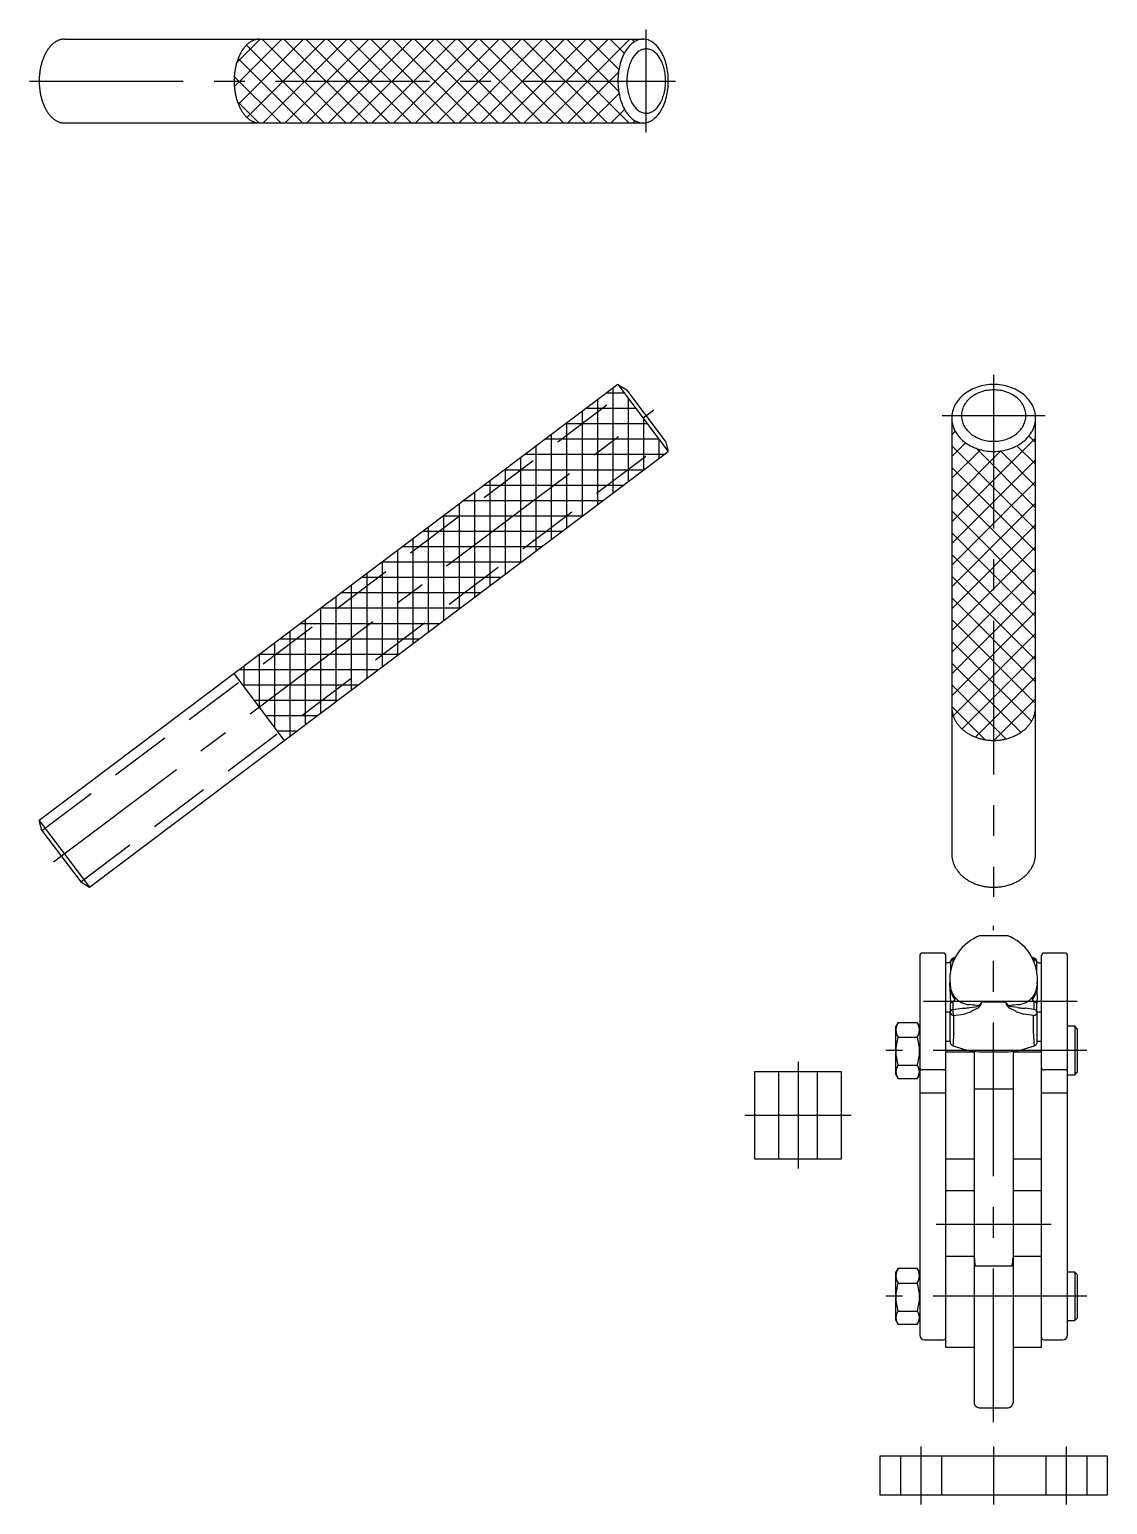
# Model space of a CAD drawing. Extents: x -137 to 274, y -49 to 293.
# Drawn here: x 51 to 273.5, y -20 to 284.7 of the extents above; entities that cross this region are included whole.
import ezdxf

# ---------------------------------------------------------------- set-up
doc = ezdxf.new("R2010")
doc.units = 0
doc.linetypes.add('CENTER', pattern=[50.8, 31.75, -6.35, 6.35, -6.35])
doc.linetypes.add('DASHED', pattern=[19.05, 12.7, -6.35])
doc.layers.get('0').update_dxf_attribs({"linetype": 'CONTINUOUS'})
doc.layers.add('CENTER', color=1, linetype='CENTER')

msp = doc.modelspace()

# ---------------------------------------------------------------- linework, layer by layer
at = {"color": 7, "linetype": 'CONTINUOUS'}
for p, q in [((58.17, 282.66), (177.64, 282.66)), ((58.17, 265.36), (177.64, 265.36)), ((172.43, 211.33), (52.97, 121.31)), ((172.43, 211.33), (174.28, 210.22)), ((172.43, 211.33), (182.84, 197.51)), ((182.28, 199.6), (174.28, 210.22)), ((241.35, 204.42), (241.35, 114.4)), ((258.65, 114.4), (258.65, 204.42)), ((182.28, 199.6), (182.84, 197.51)), ((63.38, 107.49), (182.84, 197.51)), ((103.63, 137.82), (93.21, 151.64)), ((53.53, 119.23), (52.97, 121.31)), ((52.97, 121.31), (63.38, 107.49)), ((53.53, 119.23), (61.53, 108.6)), ((61.53, 108.6), (63.38, 107.49)), ((252.49, 97.49), (247.51, 97.49)), ((234.75, 93.37), (234.75, 15.01)), ((239.65, 93.9), (235.25, 93.9)), ((240.15, 12.51), (240.15, 93.37)), ((240.59, 91.9), (240.15, 91.9)), ((241.06, 92.06), (241.06, 89.9)), ((241.65, 92.47), (241.86, 92.56)), ((241.65, 92.08), (241.65, 92.47)), ((242.09, 93.02), (241.67, 92.84)), ((258.33, 92.86), (257.9, 93.04)), ((258.35, 92.47), (258.14, 92.56)), ((258.35, 92.08), (258.35, 92.47)), ((258.94, 89.9), (258.94, 92.06)), ((259.41, 91.9), (259.85, 91.9)), ((259.85, 12.51), (259.85, 93.37)), ((264.75, 93.9), (260.35, 93.9)), ((265.25, 15.01), (265.25, 93.37)), ((240.98, 87.06), (240.98, 87.78)), ((241, 87.56), (241.03, 87.21)), ((259, 87.56), (258.97, 87.21)), ((259.02, 87.06), (259.02, 87.78)), ((241.02, 85.22), (241.06, 83.44)), ((241.06, 83.44), (241.16, 83.59)), ((241.06, 81.93), (241.06, 83.44)), ((241.62, 82.25), (241.62, 83.77)), ((241.62, 82.25), (243.52, 82.52)), ((245.01, 82.62), (246.27, 82.8)), ((245.43, 81.87), (246.56, 82.44)), ((246.27, 82.8), (246.56, 82.87)), ((246.56, 82.44), (246.9, 82.61)), ((247.44, 83.62), (247.48, 83.68)), ((247.46, 83.62), (247.48, 83.68)), ((247.48, 83.83), (252.52, 83.83)), ((247.48, 83.68), (247.48, 83.83)), ((252.52, 83.68), (252.52, 83.83)), ((252.56, 83.62), (252.52, 83.68)), ((252.54, 83.62), (252.52, 83.68)), ((253.44, 82.44), (253.1, 82.61)), ((253.73, 82.8), (253.44, 82.87)), ((254.57, 81.87), (253.44, 82.44)), ((254.99, 82.62), (253.73, 82.8)), ((258.38, 82.25), (256.48, 82.52)), ((258.38, 82.25), (258.38, 83.77)), ((258.94, 83.44), (258.84, 83.59)), ((258.98, 85.22), (258.94, 83.44)), ((258.94, 81.93), (258.94, 83.44)), ((230.2, 79.46), (229.75, 78.68)), ((230.25, 79.55), (234.25, 79.55)), ((234.75, 78.68), (234.3, 79.46)), ((240.59, 81.69), (240.15, 81.69)), ((241, 75.67), (241, 81.69)), ((241.77, 81), (243.77, 81.3)), ((241.77, 77.21), (241.77, 81)), ((258.23, 81), (256.23, 81.3)), ((258.23, 77.21), (258.23, 81)), ((259, 75.67), (259, 81.69)), ((259.85, 81.69), (259.41, 81.69)), ((229.75, 78.68), (229.75, 68.88)), ((230.25, 76.51), (234.25, 76.51)), ((241.77, 77.21), (241.77, 77.09)), ((258.23, 77.21), (258.23, 77.09)), ((266.75, 78.78), (265.25, 78.78)), ((266.75, 78.78), (266.75, 68.78)), ((267.25, 78.28), (266.75, 78.78)), ((267.25, 78.28), (267.25, 69.28)), ((240.15, 75.67), (241.01, 75.67)), ((240.15, 73.47), (246, 73.47)), ((246, 73.61), (246, 1)), ((247, 73.49), (253, 73.49)), ((254, 73.61), (254, 1)), ((254, 73.47), (259.85, 73.47)), ((258.99, 75.67), (259.85, 75.67)), ((230.25, 70.74), (234.25, 70.74)), ((200.62, 69.4), (200.62, 51.4)), ((218.62, 69.4), (200.62, 69.4)), ((205.62, 69.4), (205.62, 51.4)), ((213.62, 51.4), (213.62, 69.4)), ((218.62, 51.4), (218.62, 69.4)), ((229.75, 68.88), (230.2, 68.11)), ((230.25, 68.01), (234.25, 68.01)), ((234.3, 68.11), (234.75, 68.88)), ((239.65, 69.78), (235.25, 69.78)), ((264.75, 69.78), (260.35, 69.78)), ((265.25, 68.78), (266.75, 68.78)), ((266.75, 68.78), (267.25, 69.28)), ((234.75, 65.06), (240.15, 65.06)), ((246, 65.83), (254, 65.83)), ((259.85, 65.06), (265.25, 65.06)), ((200.62, 51.4), (218.62, 51.4)), ((246, 51.31), (240.15, 51.31)), ((259.85, 51.31), (254, 51.31)), ((246, 44.82), (240.15, 44.82)), ((259.85, 44.82), (254, 44.82)), ((246, 31.22), (240.15, 31.22)), ((259.85, 31.22), (254, 31.22)), ((230.2, 28.68), (229.75, 27.91)), ((229.75, 27.91), (229.75, 18.11)), ((230.25, 28.78), (234.25, 28.78)), ((234.75, 27.91), (234.3, 28.68)), ((246.16, 29.37), (246.2, 29.31)), ((246.2, 29.31), (253.8, 29.31)), ((253.84, 29.37), (253.8, 29.31)), ((266.75, 28.01), (265.25, 28.01)), ((266.75, 28.01), (266.75, 18.01)), ((267.25, 27.51), (266.75, 28.01)), ((267.25, 27.51), (267.25, 18.51)), ((230.25, 25.73), (234.25, 25.73)), ((230.25, 19.96), (234.25, 19.96)), ((266.75, 18.01), (267.25, 18.51)), ((229.75, 18.11), (230.2, 17.33)), ((230.25, 17.24), (234.25, 17.24)), ((234.3, 17.33), (234.75, 18.11)), ((265.25, 18.01), (266.75, 18.01)), ((235.75, 14.01), (239.65, 14.01)), ((240.15, 12.51), (246, 12.51)), ((254, 12.51), (259.85, 12.51)), ((260.35, 14.01), (264.25, 14.01)), ((247, 0), (253, 0)), ((273.5, -10), (226.5, -10)), ((226.5, -10), (226.5, -18)), ((273.5, -18), (273.5, -10)), ((226.5, -18), (273.5, -18))]:
    msp.add_line(p, q, dxfattribs=at)
at = {"color": 3, "linetype": 'CONTINUOUS'}
for p, q in [((93.26, 272.86), (103.05, 282.66)), ((93.76, 277.85), (98.56, 282.66)), ((94.09, 269.2), (107.54, 282.66)), ((111.81, 265.36), (95.74, 281.43)), ((95.85, 266.48), (112.03, 282.66)), ((116.3, 265.36), (99, 282.66)), ((99.22, 265.36), (116.52, 282.66)), ((120.8, 265.36), (103.5, 282.66)), ((103.71, 265.36), (121.01, 282.66)), ((125.29, 265.36), (107.99, 282.66)), ((108.2, 265.36), (125.5, 282.66)), ((129.78, 265.36), (112.48, 282.66)), ((112.69, 265.36), (129.99, 282.66)), ((134.27, 265.36), (116.97, 282.66)), ((117.18, 265.36), (134.48, 282.66)), ((138.76, 265.36), (121.46, 282.66)), ((121.67, 265.36), (138.97, 282.66)), ((143.25, 265.36), (125.95, 282.66)), ((126.16, 265.36), (143.46, 282.66)), ((147.74, 265.36), (130.44, 282.66)), ((130.65, 265.36), (147.95, 282.66)), ((152.23, 265.36), (134.93, 282.66)), ((135.14, 265.36), (152.44, 282.66)), ((156.72, 265.36), (139.42, 282.66)), ((139.63, 265.36), (156.93, 282.66)), ((161.21, 265.36), (143.91, 282.66)), ((144.12, 265.36), (161.42, 282.66)), ((165.7, 265.36), (148.4, 282.66)), ((148.61, 265.36), (165.91, 282.66)), ((170.19, 265.36), (152.89, 282.66)), ((153.1, 265.36), (170.4, 282.66)), ((174.68, 265.36), (157.38, 282.66)), ((157.59, 265.36), (174.89, 282.66)), ((172.58, 271.94), (161.87, 282.66)), ((172.63, 276.38), (166.36, 282.66)), ((173.75, 279.75), (170.85, 282.66)), ((175.86, 282.13), (175.34, 282.66)), ((107.32, 265.36), (94.03, 278.65)), ((102.83, 265.36), (93.24, 274.95)), ((162.08, 265.36), (172.55, 275.82)), ((166.57, 265.36), (172.66, 271.45)), ((98.34, 265.36), (93.86, 269.84)), ((171.06, 265.36), (173.82, 268.12)), ((175.55, 265.36), (176, 265.8)), ((171.45, 188.93), (171.45, 210.59)), ((168.27, 186.54), (168.27, 208.2)), ((173.77, 209.55), (170.07, 209.55)), ((174.62, 191.32), (174.62, 208.42)), ((165.1, 184.14), (165.1, 205.81)), ((176.17, 206.37), (165.85, 206.37)), ((177.8, 193.71), (177.8, 204.21)), ((178.56, 203.2), (161.64, 203.2)), ((161.92, 181.75), (161.92, 203.41)), ((241.54, 202.98), (241.35, 203.17)), ((241.35, 200.94), (242.07, 201.66)), ((258.65, 203.83), (258.62, 203.86)), ((155.57, 176.97), (155.57, 198.63)), ((180.95, 200.02), (157.43, 200.02)), ((158.75, 179.36), (158.75, 201.02)), ((180.97, 196.11), (180.97, 199.99)), ((241.35, 182.98), (258.65, 200.28)), ((241.35, 196.45), (244.2, 199.3)), ((258.65, 181.38), (241.35, 198.68)), ((258.65, 185.87), (246.37, 198.15)), ((258.65, 194.85), (254.82, 198.69)), ((258.65, 199.34), (257.29, 200.7)), ((152.4, 174.57), (152.4, 196.24)), ((181.96, 196.85), (153.21, 196.85)), ((241.35, 191.96), (247.26, 197.87)), ((241.35, 187.47), (251.5, 197.62)), ((241.35, 178.49), (258.65, 195.79)), ((258.65, 190.36), (251.41, 197.61)), ((177.75, 193.67), (149, 193.67)), ((149.22, 172.18), (149.22, 193.84)), ((258.65, 176.89), (241.35, 194.19)), ((142.87, 167.4), (142.87, 189.06)), ((173.53, 190.5), (144.79, 190.5)), ((146.05, 169.79), (146.05, 191.45)), ((241.35, 174), (258.65, 191.3)), ((258.65, 172.4), (241.35, 189.7)), ((139.7, 165), (139.7, 186.67)), ((169.32, 187.32), (140.57, 187.32)), ((241.35, 169.51), (258.65, 186.81)), ((165.11, 184.15), (136.36, 184.15)), ((136.53, 162.61), (136.53, 184.27)), ((258.65, 167.91), (241.35, 185.21)), ((160.89, 180.97), (132.15, 180.97)), ((133.35, 160.22), (133.35, 181.88)), ((241.35, 165.02), (258.65, 182.32)), ((258.65, 163.42), (241.35, 180.72)), ((127, 155.43), (127, 177.1)), ((156.68, 177.8), (127.93, 177.8)), ((130.17, 157.83), (130.17, 179.49)), ((241.35, 160.53), (258.65, 177.83)), ((152.47, 174.62), (123.72, 174.62)), ((123.83, 153.04), (123.83, 174.7)), ((258.65, 158.93), (241.35, 176.23)), ((148.25, 171.45), (119.51, 171.45)), ((120.65, 150.65), (120.65, 172.31)), ((241.35, 156.04), (258.65, 173.34)), ((258.65, 154.44), (241.35, 171.74)), ((144.04, 168.27), (115.29, 168.27)), ((117.47, 148.26), (117.47, 169.92)), ((241.35, 151.55), (258.65, 168.85)), ((139.83, 165.1), (111.08, 165.1)), ((111.12, 143.47), (111.12, 165.13)), ((114.3, 145.86), (114.3, 167.53)), ((258.65, 149.95), (241.35, 167.25)), ((135.61, 161.92), (106.87, 161.92)), ((107.95, 141.08), (107.95, 162.74)), ((241.35, 147.06), (258.65, 164.36)), ((258.65, 145.46), (241.35, 162.76)), ((131.4, 158.75), (102.65, 158.75)), ((104.78, 138.69), (104.78, 160.35)), ((241.66, 142.88), (258.65, 159.87)), ((98.43, 144.72), (98.43, 155.56)), ((127.19, 155.57), (98.44, 155.57)), ((101.6, 140.51), (101.6, 157.96)), ((257.83, 141.79), (241.35, 158.27)), ((243.47, 140.2), (258.65, 155.38)), ((122.97, 152.4), (94.23, 152.4)), ((95.25, 148.93), (95.25, 153.17)), ((255.64, 139.49), (241.35, 153.78)), ((252.52, 138.12), (241.35, 149.29)), ((246.26, 138.5), (258.65, 150.89)), ((118.76, 149.22), (95.03, 149.22)), ((250.07, 137.82), (258.65, 146.4)), ((114.55, 146.05), (97.42, 146.05)), ((248.18, 137.98), (241.35, 144.8)), ((110.33, 142.87), (99.82, 142.87)), ((106.12, 139.7), (102.21, 139.7))]:
    msp.add_line(p, q, dxfattribs=at)
at = {"color": 3, "linetype": 'DASHED'}
for p, q in [((53.53, 119.23), (174.28, 210.22)), ((61.53, 108.6), (182.28, 199.6)), ((230.75, -10), (230.75, -18)), ((239.25, -10), (239.25, -18)), ((260.75, -10), (260.75, -18)), ((269.25, -10), (269.25, -18))]:
    msp.add_line(p, q, dxfattribs=at)
at = {"color": 7, "linetype": 'CONTINUOUS'}
for points in [[(58.17, 282.66, 0), (58.05, 282.65, 0), (57.92, 282.64, 0), (57.79, 282.63, 0), (57.66, 282.61, 0), (57.54, 282.59, 0), (57.41, 282.56, 0), (57.28, 282.53, 0), (57.16, 282.49, 0), (57.03, 282.45, 0), (56.91, 282.4, 0), (56.79, 282.34, 0), (56.66, 282.28, 0), (56.54, 282.22, 0), (56.42, 282.15, 0), (56.3, 282.08, 0), (56.18, 282, 0), (56.06, 281.91, 0), (55.95, 281.82, 0), (55.83, 281.73, 0), (55.72, 281.63, 0), (55.61, 281.53, 0), (55.5, 281.43, 0), (55.39, 281.31, 0), (55.28, 281.2, 0), (55.18, 281.08, 0), (55.07, 280.95, 0), (54.97, 280.82, 0), (54.87, 280.69, 0), (54.77, 280.56, 0), (54.68, 280.42, 0), (54.59, 280.27, 0), (54.49, 280.12, 0), (54.4, 279.97, 0), (54.32, 279.81, 0), (54.23, 279.66, 0), (54.15, 279.49, 0), (54.07, 279.33, 0), (53.99, 279.16, 0), (53.92, 278.99, 0), (53.85, 278.81, 0), (53.78, 278.63, 0), (53.71, 278.45, 0), (53.65, 278.27, 0), (53.58, 278.08, 0), (53.52, 277.89, 0), (53.47, 277.7, 0), (53.42, 277.51, 0), (53.37, 277.32, 0), (53.32, 277.12, 0), (53.27, 276.92, 0), (53.23, 276.72, 0), (53.19, 276.52, 0), (53.16, 276.31, 0), (53.12, 276.11, 0), (53.1, 275.9, 0), (53.07, 275.69, 0), (53.05, 275.49, 0), (53.03, 275.27, 0), (53.01, 275.06, 0), (52.99, 274.85, 0), (52.98, 274.64, 0), (52.98, 274.43, 0), (52.97, 274.22, 0), (52.97, 274.01, 0), (52.97, 273.79, 0), (52.98, 273.58, 0), (52.98, 273.37, 0), (52.99, 273.16, 0), (53.01, 272.95, 0), (53.03, 272.74, 0), (53.05, 272.53, 0), (53.07, 272.32, 0), (53.1, 272.11, 0), (53.12, 271.9, 0), (53.16, 271.7, 0), (53.19, 271.5, 0), (53.23, 271.29, 0), (53.27, 271.09, 0), (53.32, 270.89, 0), (53.37, 270.7, 0), (53.42, 270.5, 0), (53.47, 270.31, 0), (53.52, 270.12, 0), (53.58, 269.93, 0), (53.65, 269.74, 0), (53.71, 269.56, 0), (53.78, 269.38, 0), (53.85, 269.2, 0), (53.92, 269.02, 0), (53.99, 268.85, 0), (54.07, 268.68, 0), (54.15, 268.52, 0), (54.23, 268.36, 0), (54.32, 268.2, 0), (54.4, 268.04, 0), (54.49, 267.89, 0), (54.59, 267.74, 0), (54.68, 267.6, 0), (54.77, 267.46, 0), (54.87, 267.32, 0), (54.97, 267.19, 0), (55.07, 267.06, 0), (55.18, 266.93, 0), (55.28, 266.81, 0), (55.39, 266.7, 0), (55.5, 266.59, 0), (55.61, 266.48, 0), (55.72, 266.38, 0), (55.83, 266.28, 0), (55.95, 266.19, 0), (56.06, 266.1, 0), (56.18, 266.01, 0), (56.3, 265.94, 0), (56.42, 265.86, 0), (56.54, 265.79, 0), (56.66, 265.73, 0), (56.79, 265.67, 0), (56.91, 265.62, 0), (57.03, 265.57, 0), (57.16, 265.52, 0), (57.28, 265.48, 0), (57.41, 265.45, 0), (57.54, 265.42, 0), (57.66, 265.4, 0), (57.79, 265.38, 0), (57.92, 265.37, 0), (58.05, 265.36, 0), (58.17, 265.36, 0)], [(98.42, 282.66, 0), (98.29, 282.65, 0), (98.16, 282.64, 0), (98.04, 282.63, 0), (97.91, 282.61, 0), (97.78, 282.59, 0), (97.66, 282.56, 0), (97.53, 282.53, 0), (97.4, 282.49, 0), (97.28, 282.45, 0), (97.15, 282.4, 0), (97.03, 282.34, 0), (96.91, 282.28, 0), (96.79, 282.22, 0), (96.67, 282.15, 0), (96.55, 282.08, 0), (96.43, 282, 0), (96.31, 281.91, 0), (96.19, 281.82, 0), (96.08, 281.73, 0), (95.97, 281.63, 0), (95.85, 281.53, 0), (95.74, 281.43, 0), (95.63, 281.31, 0), (95.53, 281.2, 0), (95.42, 281.08, 0), (95.32, 280.95, 0), (95.22, 280.82, 0), (95.12, 280.69, 0), (95.02, 280.56, 0), (94.92, 280.42, 0), (94.83, 280.27, 0), (94.74, 280.12, 0), (94.65, 279.97, 0), (94.56, 279.81, 0), (94.48, 279.66, 0), (94.4, 279.49, 0), (94.32, 279.33, 0), (94.24, 279.16, 0), (94.16, 278.99, 0), (94.09, 278.81, 0), (94.02, 278.63, 0), (93.95, 278.45, 0), (93.89, 278.27, 0), (93.83, 278.08, 0), (93.77, 277.89, 0), (93.71, 277.7, 0), (93.66, 277.51, 0), (93.61, 277.32, 0), (93.56, 277.12, 0), (93.52, 276.92, 0), (93.48, 276.72, 0), (93.44, 276.52, 0), (93.4, 276.31, 0), (93.37, 276.11, 0), (93.34, 275.9, 0), (93.31, 275.69, 0), (93.29, 275.49, 0), (93.27, 275.27, 0), (93.25, 275.06, 0), (93.24, 274.85, 0), (93.23, 274.64, 0), (93.22, 274.43, 0), (93.22, 274.22, 0), (93.21, 274.01, 0), (93.22, 273.79, 0), (93.22, 273.58, 0), (93.23, 273.37, 0), (93.24, 273.16, 0), (93.25, 272.95, 0), (93.27, 272.74, 0), (93.29, 272.53, 0), (93.31, 272.32, 0), (93.34, 272.11, 0), (93.37, 271.9, 0), (93.4, 271.7, 0), (93.44, 271.5, 0), (93.48, 271.29, 0), (93.52, 271.09, 0), (93.56, 270.89, 0), (93.61, 270.7, 0), (93.66, 270.5, 0), (93.71, 270.31, 0), (93.77, 270.12, 0), (93.83, 269.93, 0), (93.89, 269.74, 0), (93.95, 269.56, 0), (94.02, 269.38, 0), (94.09, 269.2, 0), (94.16, 269.02, 0), (94.24, 268.85, 0), (94.32, 268.68, 0), (94.4, 268.52, 0), (94.48, 268.36, 0), (94.56, 268.2, 0), (94.65, 268.04, 0), (94.74, 267.89, 0), (94.83, 267.74, 0), (94.92, 267.6, 0), (95.02, 267.46, 0), (95.12, 267.32, 0), (95.22, 267.19, 0), (95.32, 267.06, 0), (95.42, 266.93, 0), (95.53, 266.81, 0), (95.63, 266.7, 0), (95.74, 266.59, 0), (95.85, 266.48, 0), (95.97, 266.38, 0), (96.08, 266.28, 0), (96.19, 266.19, 0), (96.31, 266.1, 0), (96.43, 266.01, 0), (96.55, 265.94, 0), (96.67, 265.86, 0), (96.79, 265.79, 0), (96.91, 265.73, 0), (97.03, 265.67, 0), (97.15, 265.62, 0), (97.28, 265.57, 0), (97.4, 265.52, 0), (97.53, 265.48, 0), (97.66, 265.45, 0), (97.78, 265.42, 0), (97.91, 265.4, 0), (98.04, 265.38, 0), (98.16, 265.37, 0), (98.29, 265.36, 0), (98.42, 265.36, 0)], [(177.64, 282.66, 0), (177.38, 282.64, 0), (177.13, 282.61, 0), (176.87, 282.56, 0), (176.62, 282.49, 0), (176.37, 282.4, 0), (176.13, 282.28, 0), (175.88, 282.15, 0), (175.65, 282, 0), (175.41, 281.82, 0), (175.18, 281.63, 0), (174.96, 281.43, 0), (174.75, 281.2, 0), (174.54, 280.95, 0), (174.34, 280.69, 0), (174.14, 280.42, 0), (173.96, 280.12, 0), (173.78, 279.81, 0), (173.61, 279.49, 0), (173.46, 279.16, 0), (173.31, 278.81, 0), (173.17, 278.45, 0), (173.05, 278.08, 0), (172.93, 277.7, 0), (172.83, 277.32, 0), (172.74, 276.92, 0), (172.66, 276.52, 0), (172.59, 276.11, 0), (172.53, 275.69, 0), (172.49, 275.27, 0), (172.46, 274.85, 0), (172.44, 274.43, 0), (172.43, 274.01, 0), (172.44, 273.58, 0), (172.46, 273.16, 0), (172.49, 272.74, 0), (172.53, 272.32, 0), (172.59, 271.9, 0), (172.66, 271.5, 0), (172.74, 271.09, 0), (172.83, 270.7, 0), (172.93, 270.31, 0), (173.05, 269.93, 0), (173.17, 269.56, 0), (173.31, 269.2, 0), (173.46, 268.85, 0), (173.61, 268.52, 0), (173.78, 268.2, 0), (173.96, 267.89, 0), (174.14, 267.6, 0), (174.34, 267.32, 0), (174.54, 267.06, 0), (174.75, 266.81, 0), (174.96, 266.59, 0), (175.18, 266.38, 0), (175.41, 266.19, 0), (175.65, 266.01, 0), (175.88, 265.86, 0), (176.13, 265.73, 0), (176.37, 265.62, 0), (176.62, 265.52, 0), (176.87, 265.45, 0), (177.13, 265.4, 0), (177.38, 265.37, 0), (177.64, 265.36, 0), (177.89, 265.37, 0), (178.15, 265.4, 0), (178.4, 265.45, 0), (178.65, 265.52, 0), (178.9, 265.62, 0), (179.15, 265.73, 0), (179.39, 265.86, 0), (179.63, 266.01, 0), (179.86, 266.19, 0), (180.09, 266.38, 0), (180.31, 266.59, 0), (180.53, 266.81, 0), (180.74, 267.06, 0), (180.94, 267.32, 0), (181.13, 267.6, 0), (181.32, 267.89, 0), (181.5, 268.2, 0), (181.66, 268.52, 0), (181.82, 268.85, 0), (181.97, 269.2, 0), (182.1, 269.56, 0), (182.23, 269.93, 0), (182.34, 270.31, 0), (182.45, 270.7, 0), (182.54, 271.09, 0), (182.62, 271.5, 0), (182.69, 271.9, 0), (182.74, 272.32, 0), (182.79, 272.74, 0), (182.82, 273.16, 0), (182.84, 273.58, 0), (182.84, 274.01, 0), (182.84, 274.43, 0), (182.82, 274.85, 0), (182.79, 275.27, 0), (182.74, 275.69, 0), (182.69, 276.11, 0), (182.62, 276.52, 0), (182.54, 276.92, 0), (182.45, 277.32, 0), (182.34, 277.7, 0), (182.23, 278.08, 0), (182.1, 278.45, 0), (181.97, 278.81, 0), (181.82, 279.16, 0), (181.66, 279.49, 0), (181.5, 279.81, 0), (181.32, 280.12, 0), (181.13, 280.42, 0), (180.94, 280.69, 0), (180.74, 280.95, 0), (180.53, 281.2, 0), (180.31, 281.43, 0), (180.09, 281.63, 0), (179.86, 281.82, 0), (179.63, 282, 0), (179.39, 282.15, 0), (179.15, 282.28, 0), (178.9, 282.4, 0), (178.65, 282.49, 0), (178.4, 282.56, 0), (178.15, 282.61, 0), (177.89, 282.64, 0), (177.64, 282.66, 0)], [(178.28, 280.66, 0), (178.09, 280.65, 0), (177.89, 280.62, 0), (177.7, 280.58, 0), (177.5, 280.53, 0), (177.31, 280.46, 0), (177.12, 280.37, 0), (176.94, 280.27, 0), (176.75, 280.15, 0), (176.57, 280.02, 0), (176.4, 279.87, 0), (176.23, 279.71, 0), (176.06, 279.54, 0), (175.9, 279.35, 0), (175.74, 279.15, 0), (175.59, 278.93, 0), (175.45, 278.71, 0), (175.32, 278.47, 0), (175.19, 278.23, 0), (175.07, 277.97, 0), (174.96, 277.7, 0), (174.85, 277.43, 0), (174.75, 277.14, 0), (174.66, 276.85, 0), (174.59, 276.55, 0), (174.51, 276.25, 0), (174.45, 275.94, 0), (174.4, 275.62, 0), (174.36, 275.3, 0), (174.32, 274.98, 0), (174.3, 274.66, 0), (174.29, 274.33, 0), (174.28, 274.01, 0), (174.29, 273.68, 0), (174.3, 273.35, 0), (174.32, 273.03, 0), (174.36, 272.71, 0), (174.4, 272.39, 0), (174.45, 272.08, 0), (174.51, 271.77, 0), (174.59, 271.46, 0), (174.66, 271.16, 0), (174.75, 270.87, 0), (174.85, 270.59, 0), (174.96, 270.31, 0), (175.07, 270.04, 0), (175.19, 269.79, 0), (175.32, 269.54, 0), (175.45, 269.3, 0), (175.59, 269.08, 0), (175.74, 268.87, 0), (175.9, 268.67, 0), (176.06, 268.48, 0), (176.23, 268.3, 0), (176.4, 268.14, 0), (176.57, 267.99, 0), (176.75, 267.86, 0), (176.94, 267.75, 0), (177.12, 267.64, 0), (177.31, 267.56, 0), (177.5, 267.48, 0), (177.7, 267.43, 0), (177.89, 267.39, 0), (178.09, 267.36, 0), (178.28, 267.36, 0), (178.48, 267.36, 0), (178.68, 267.39, 0), (178.87, 267.43, 0), (179.06, 267.48, 0), (179.25, 267.56, 0), (179.44, 267.64, 0), (179.63, 267.75, 0), (179.81, 267.86, 0), (179.99, 267.99, 0), (180.17, 268.14, 0), (180.34, 268.3, 0), (180.51, 268.48, 0), (180.67, 268.67, 0), (180.82, 268.87, 0), (180.97, 269.08, 0), (181.11, 269.3, 0), (181.25, 269.54, 0), (181.38, 269.79, 0), (181.5, 270.04, 0), (181.61, 270.31, 0), (181.72, 270.59, 0), (181.81, 270.87, 0), (181.9, 271.16, 0), (181.98, 271.46, 0), (182.05, 271.77, 0), (182.11, 272.08, 0), (182.16, 272.39, 0), (182.21, 272.71, 0), (182.24, 273.03, 0), (182.27, 273.35, 0), (182.28, 273.68, 0), (182.28, 274.01, 0), (182.28, 274.33, 0), (182.27, 274.66, 0), (182.24, 274.98, 0), (182.21, 275.3, 0), (182.16, 275.62, 0), (182.11, 275.94, 0), (182.05, 276.25, 0), (181.98, 276.55, 0), (181.9, 276.85, 0), (181.81, 277.14, 0), (181.72, 277.43, 0), (181.61, 277.7, 0), (181.5, 277.97, 0), (181.38, 278.23, 0), (181.25, 278.47, 0), (181.11, 278.71, 0), (180.97, 278.93, 0), (180.82, 279.15, 0), (180.67, 279.35, 0), (180.51, 279.54, 0), (180.34, 279.71, 0), (180.17, 279.87, 0), (179.99, 280.02, 0), (179.81, 280.15, 0), (179.63, 280.27, 0), (179.44, 280.37, 0), (179.25, 280.46, 0), (179.06, 280.53, 0), (178.87, 280.58, 0), (178.68, 280.62, 0), (178.48, 280.65, 0), (178.28, 280.66, 0)], [(241.35, 204.42, 0), (241.36, 204.08, 0), (241.39, 203.75, 0), (241.44, 203.41, 0), (241.52, 203.07, 0), (241.61, 202.75, 0), (241.72, 202.42, 0), (241.86, 202.1, 0), (242.01, 201.78, 0), (242.18, 201.47, 0), (242.37, 201.17, 0), (242.58, 200.87, 0), (242.81, 200.59, 0), (243.05, 200.31, 0), (243.31, 200.04, 0), (243.59, 199.78, 0), (243.88, 199.54, 0), (244.19, 199.31, 0), (244.51, 199.08, 0), (244.85, 198.87, 0), (245.19, 198.68, 0), (245.55, 198.5, 0), (245.92, 198.33, 0), (246.3, 198.18, 0), (246.69, 198.04, 0), (247.09, 197.92, 0), (247.49, 197.81, 0), (247.9, 197.72, 0), (248.31, 197.65, 0), (248.73, 197.59, 0), (249.15, 197.55, 0), (249.58, 197.52, 0), (250, 197.51, 0), (250.42, 197.52, 0), (250.85, 197.55, 0), (251.27, 197.59, 0), (251.69, 197.65, 0), (252.1, 197.72, 0), (252.51, 197.81, 0), (252.91, 197.92, 0), (253.31, 198.04, 0), (253.7, 198.18, 0), (254.08, 198.33, 0), (254.45, 198.5, 0), (254.81, 198.68, 0), (255.15, 198.87, 0), (255.49, 199.08, 0), (255.81, 199.31, 0), (256.12, 199.54, 0), (256.41, 199.78, 0), (256.69, 200.04, 0), (256.95, 200.31, 0), (257.19, 200.59, 0), (257.42, 200.87, 0), (257.63, 201.17, 0), (257.82, 201.47, 0), (257.99, 201.78, 0), (258.14, 202.1, 0), (258.28, 202.42, 0), (258.39, 202.75, 0), (258.48, 203.07, 0), (258.56, 203.41, 0), (258.61, 203.75, 0), (258.64, 204.08, 0), (258.65, 204.42, 0), (258.64, 204.76, 0), (258.61, 205.1, 0), (258.56, 205.44, 0), (258.48, 205.77, 0), (258.39, 206.1, 0), (258.28, 206.43, 0), (258.14, 206.75, 0), (257.99, 207.07, 0), (257.82, 207.38, 0), (257.63, 207.68, 0), (257.42, 207.97, 0), (257.19, 208.26, 0), (256.95, 208.54, 0), (256.69, 208.81, 0), (256.41, 209.06, 0), (256.12, 209.31, 0), (255.81, 209.54, 0), (255.49, 209.76, 0), (255.15, 209.97, 0), (254.81, 210.17, 0), (254.45, 210.35, 0), (254.08, 210.52, 0), (253.7, 210.67, 0), (253.31, 210.81, 0), (252.91, 210.93, 0), (252.51, 211.03, 0), (252.1, 211.12, 0), (251.69, 211.2, 0), (251.27, 211.26, 0), (250.85, 211.3, 0), (250.42, 211.32, 0), (250, 211.33, 0), (249.58, 211.32, 0), (249.15, 211.3, 0), (248.73, 211.26, 0), (248.31, 211.2, 0), (247.9, 211.12, 0), (247.49, 211.03, 0), (247.09, 210.93, 0), (246.69, 210.81, 0), (246.3, 210.67, 0), (245.92, 210.52, 0), (245.55, 210.35, 0), (245.19, 210.17, 0), (244.85, 209.97, 0), (244.51, 209.76, 0), (244.19, 209.54, 0), (243.88, 209.31, 0), (243.59, 209.06, 0), (243.31, 208.81, 0), (243.05, 208.54, 0), (242.81, 208.26, 0), (242.58, 207.97, 0), (242.37, 207.68, 0), (242.18, 207.38, 0), (242.01, 207.07, 0), (241.86, 206.75, 0), (241.72, 206.43, 0), (241.61, 206.1, 0), (241.52, 205.77, 0), (241.44, 205.44, 0), (241.39, 205.1, 0), (241.36, 204.76, 0), (241.35, 204.42, 0)], [(243.35, 204.91, 0), (243.36, 204.65, 0), (243.38, 204.39, 0), (243.42, 204.13, 0), (243.48, 203.87, 0), (243.55, 203.62, 0), (243.64, 203.37, 0), (243.74, 203.12, 0), (243.86, 202.88, 0), (243.99, 202.64, 0), (244.13, 202.41, 0), (244.3, 202.18, 0), (244.47, 201.96, 0), (244.66, 201.75, 0), (244.86, 201.54, 0), (245.07, 201.34, 0), (245.3, 201.15, 0), (245.53, 200.97, 0), (245.78, 200.8, 0), (246.04, 200.64, 0), (246.31, 200.49, 0), (246.58, 200.35, 0), (246.87, 200.23, 0), (247.16, 200.11, 0), (247.46, 200, 0), (247.76, 199.91, 0), (248.07, 199.83, 0), (248.38, 199.76, 0), (248.7, 199.7, 0), (249.02, 199.66, 0), (249.35, 199.62, 0), (249.67, 199.6, 0), (250, 199.6, 0), (250.33, 199.6, 0), (250.65, 199.62, 0), (250.98, 199.66, 0), (251.3, 199.7, 0), (251.62, 199.76, 0), (251.93, 199.83, 0), (252.24, 199.91, 0), (252.54, 200, 0), (252.84, 200.11, 0), (253.13, 200.23, 0), (253.42, 200.35, 0), (253.69, 200.49, 0), (253.96, 200.64, 0), (254.22, 200.8, 0), (254.47, 200.97, 0), (254.7, 201.15, 0), (254.93, 201.34, 0), (255.14, 201.54, 0), (255.34, 201.75, 0), (255.53, 201.96, 0), (255.7, 202.18, 0), (255.87, 202.41, 0), (256.01, 202.64, 0), (256.14, 202.88, 0), (256.26, 203.12, 0), (256.36, 203.37, 0), (256.45, 203.62, 0), (256.52, 203.87, 0), (256.58, 204.13, 0), (256.62, 204.39, 0), (256.64, 204.65, 0), (256.65, 204.91, 0), (256.64, 205.17, 0), (256.62, 205.43, 0), (256.58, 205.69, 0), (256.52, 205.95, 0), (256.45, 206.2, 0), (256.36, 206.45, 0), (256.26, 206.7, 0), (256.14, 206.94, 0), (256.01, 207.18, 0), (255.87, 207.41, 0), (255.7, 207.64, 0), (255.53, 207.86, 0), (255.34, 208.07, 0), (255.14, 208.28, 0), (254.93, 208.48, 0), (254.7, 208.66, 0), (254.47, 208.84, 0), (254.22, 209.01, 0), (253.96, 209.18, 0), (253.69, 209.32, 0), (253.42, 209.47, 0), (253.13, 209.59, 0), (252.84, 209.71, 0), (252.54, 209.82, 0), (252.24, 209.91, 0), (251.93, 209.99, 0), (251.62, 210.06, 0), (251.3, 210.12, 0), (250.98, 210.16, 0), (250.65, 210.19, 0), (250.33, 210.21, 0), (250, 210.22, 0), (249.67, 210.21, 0), (249.35, 210.19, 0), (249.02, 210.16, 0), (248.7, 210.12, 0), (248.38, 210.06, 0), (248.07, 209.99, 0), (247.76, 209.91, 0), (247.46, 209.82, 0), (247.16, 209.71, 0), (246.87, 209.59, 0), (246.58, 209.47, 0), (246.31, 209.32, 0), (246.04, 209.18, 0), (245.78, 209.01, 0), (245.53, 208.84, 0), (245.3, 208.66, 0), (245.07, 208.48, 0), (244.86, 208.28, 0), (244.66, 208.07, 0), (244.47, 207.86, 0), (244.3, 207.64, 0), (244.13, 207.41, 0), (243.99, 207.18, 0), (243.86, 206.94, 0), (243.74, 206.7, 0), (243.64, 206.45, 0), (243.55, 206.2, 0), (243.48, 205.95, 0), (243.42, 205.69, 0), (243.38, 205.43, 0), (243.36, 205.17, 0), (243.35, 204.91, 0)], [(241.35, 144.73, 0), (241.35, 144.56, 0), (241.36, 144.39, 0), (241.37, 144.22, 0), (241.39, 144.05, 0), (241.41, 143.88, 0), (241.44, 143.71, 0), (241.48, 143.55, 0), (241.52, 143.38, 0), (241.56, 143.21, 0), (241.61, 143.05, 0), (241.66, 142.89, 0), (241.72, 142.72, 0), (241.79, 142.56, 0), (241.86, 142.4, 0), (241.93, 142.24, 0), (242.01, 142.08, 0), (242.09, 141.93, 0), (242.18, 141.77, 0), (242.27, 141.62, 0), (242.37, 141.47, 0), (242.47, 141.32, 0), (242.58, 141.18, 0), (242.69, 141.03, 0), (242.81, 140.89, 0), (242.93, 140.75, 0), (243.05, 140.61, 0), (243.18, 140.48, 0), (243.31, 140.35, 0), (243.45, 140.22, 0), (243.59, 140.09, 0), (243.74, 139.97, 0), (243.88, 139.84, 0), (244.03, 139.72, 0), (244.19, 139.61, 0), (244.35, 139.5, 0), (244.51, 139.39, 0), (244.68, 139.28, 0), (244.85, 139.18, 0), (245.02, 139.08, 0), (245.19, 138.98, 0), (245.37, 138.89, 0), (245.55, 138.8, 0), (245.74, 138.72, 0), (245.92, 138.64, 0), (246.11, 138.56, 0), (246.3, 138.48, 0), (246.5, 138.41, 0), (246.69, 138.35, 0), (246.89, 138.28, 0), (247.09, 138.22, 0), (247.29, 138.17, 0), (247.49, 138.12, 0), (247.69, 138.07, 0), (247.9, 138.03, 0), (248.1, 137.99, 0), (248.31, 137.95, 0), (248.52, 137.92, 0), (248.73, 137.9, 0), (248.94, 137.87, 0), (249.15, 137.85, 0), (249.36, 137.84, 0), (249.58, 137.83, 0), (249.79, 137.82, 0), (250, 137.82, 0), (250.21, 137.82, 0), (250.42, 137.83, 0), (250.64, 137.84, 0), (250.85, 137.85, 0), (251.06, 137.87, 0), (251.27, 137.9, 0), (251.48, 137.92, 0), (251.69, 137.95, 0), (251.9, 137.99, 0), (252.1, 138.03, 0), (252.31, 138.07, 0), (252.51, 138.12, 0), (252.71, 138.17, 0), (252.91, 138.22, 0), (253.11, 138.28, 0), (253.31, 138.35, 0), (253.5, 138.41, 0), (253.7, 138.48, 0), (253.89, 138.56, 0), (254.08, 138.64, 0), (254.26, 138.72, 0), (254.45, 138.8, 0), (254.63, 138.89, 0), (254.81, 138.98, 0), (254.98, 139.08, 0), (255.15, 139.18, 0), (255.32, 139.28, 0), (255.49, 139.39, 0), (255.65, 139.5, 0), (255.81, 139.61, 0), (255.97, 139.72, 0), (256.12, 139.84, 0), (256.26, 139.97, 0), (256.41, 140.09, 0), (256.55, 140.22, 0), (256.69, 140.35, 0), (256.82, 140.48, 0), (256.95, 140.61, 0), (257.07, 140.75, 0), (257.19, 140.89, 0), (257.31, 141.03, 0), (257.42, 141.18, 0), (257.53, 141.32, 0), (257.63, 141.47, 0), (257.73, 141.62, 0), (257.82, 141.77, 0), (257.91, 141.93, 0), (257.99, 142.08, 0), (258.07, 142.24, 0), (258.14, 142.4, 0), (258.21, 142.56, 0), (258.28, 142.72, 0), (258.34, 142.89, 0), (258.39, 143.05, 0), (258.44, 143.21, 0), (258.48, 143.38, 0), (258.52, 143.55, 0), (258.56, 143.71, 0), (258.58, 143.88, 0), (258.61, 144.05, 0), (258.63, 144.22, 0), (258.64, 144.39, 0), (258.65, 144.56, 0), (258.65, 144.73, 0)], [(241.35, 114.4, 0), (241.35, 114.23, 0), (241.36, 114.06, 0), (241.37, 113.89, 0), (241.39, 113.72, 0), (241.41, 113.56, 0), (241.44, 113.39, 0), (241.48, 113.22, 0), (241.52, 113.05, 0), (241.56, 112.89, 0), (241.61, 112.72, 0), (241.66, 112.56, 0), (241.72, 112.4, 0), (241.79, 112.23, 0), (241.86, 112.07, 0), (241.93, 111.92, 0), (242.01, 111.76, 0), (242.09, 111.6, 0), (242.18, 111.45, 0), (242.27, 111.3, 0), (242.37, 111.14, 0), (242.47, 111, 0), (242.58, 110.85, 0), (242.69, 110.71, 0), (242.81, 110.56, 0), (242.93, 110.42, 0), (243.05, 110.29, 0), (243.18, 110.15, 0), (243.31, 110.02, 0), (243.45, 109.89, 0), (243.59, 109.76, 0), (243.74, 109.64, 0), (243.88, 109.52, 0), (244.03, 109.4, 0), (244.19, 109.28, 0), (244.35, 109.17, 0), (244.51, 109.06, 0), (244.68, 108.95, 0), (244.85, 108.85, 0), (245.02, 108.75, 0), (245.19, 108.66, 0), (245.37, 108.56, 0), (245.55, 108.48, 0), (245.74, 108.39, 0), (245.92, 108.31, 0), (246.11, 108.23, 0), (246.3, 108.16, 0), (246.5, 108.09, 0), (246.69, 108.02, 0), (246.89, 107.96, 0), (247.09, 107.9, 0), (247.29, 107.84, 0), (247.49, 107.79, 0), (247.69, 107.74, 0), (247.9, 107.7, 0), (248.1, 107.66, 0), (248.31, 107.63, 0), (248.52, 107.59, 0), (248.73, 107.57, 0), (248.94, 107.55, 0), (249.15, 107.53, 0), (249.36, 107.51, 0), (249.58, 107.5, 0), (249.79, 107.5, 0), (250, 107.49, 0), (250.21, 107.5, 0), (250.42, 107.5, 0), (250.64, 107.51, 0), (250.85, 107.53, 0), (251.06, 107.55, 0), (251.27, 107.57, 0), (251.48, 107.59, 0), (251.69, 107.63, 0), (251.9, 107.66, 0), (252.1, 107.7, 0), (252.31, 107.74, 0), (252.51, 107.79, 0), (252.71, 107.84, 0), (252.91, 107.9, 0), (253.11, 107.96, 0), (253.31, 108.02, 0), (253.5, 108.09, 0), (253.7, 108.16, 0), (253.89, 108.23, 0), (254.08, 108.31, 0), (254.26, 108.39, 0), (254.45, 108.48, 0), (254.63, 108.56, 0), (254.81, 108.66, 0), (254.98, 108.75, 0), (255.15, 108.85, 0), (255.32, 108.95, 0), (255.49, 109.06, 0), (255.65, 109.17, 0), (255.81, 109.28, 0), (255.97, 109.4, 0), (256.12, 109.52, 0), (256.26, 109.64, 0), (256.41, 109.76, 0), (256.55, 109.89, 0), (256.69, 110.02, 0), (256.82, 110.15, 0), (256.95, 110.29, 0), (257.07, 110.42, 0), (257.19, 110.56, 0), (257.31, 110.71, 0), (257.42, 110.85, 0), (257.53, 111, 0), (257.63, 111.14, 0), (257.73, 111.3, 0), (257.82, 111.45, 0), (257.91, 111.6, 0), (257.99, 111.76, 0), (258.07, 111.92, 0), (258.14, 112.07, 0), (258.21, 112.23, 0), (258.28, 112.4, 0), (258.34, 112.56, 0), (258.39, 112.72, 0), (258.44, 112.89, 0), (258.48, 113.05, 0), (258.52, 113.22, 0), (258.56, 113.39, 0), (258.58, 113.56, 0), (258.61, 113.72, 0), (258.63, 113.89, 0), (258.64, 114.06, 0), (258.65, 114.23, 0), (258.65, 114.4, 0)]]:
    msp.add_polyline3d(points, dxfattribs=at)
for centre, radius, start, end in [((247.51, 95.49), 2, 89.9852, 120.0507), ((252.49, 95.49), 2, 59.9493, 90.0148), ((250.61, 88.48), 9.65, 115.1009, 185.5217), ((249.39, 88.48), 9.65, 354.4783, 64.8991), ((235.27, 93.38), 0.516, 91.8003, 181.8016), ((239.63, 93.38), 0.516, 358.1984, 88.1997), ((240.65, 92.48), 0.583, 263.7591, 314.4475), ((241.97, 91.97), 0.918, 109.1509, 174.287), ((241.75, 91.71), 0.768, 97.3706, 154.469), ((242.07, 92.63), 0.444, 152.5297, 200.6032), ((258.03, 91.99), 0.918, 4.7493, 70.8355), ((257.93, 92.63), 0.444, 339.3968, 27.4703), ((258.25, 91.71), 0.768, 25.531, 82.6294), ((259.37, 92.53), 0.631, 227.6215, 274.1719), ((260.37, 93.38), 0.516, 91.8003, 181.8016), ((264.73, 93.38), 0.516, 358.1984, 88.1997), ((266.63, 86.63), 25.65, 179.0488, 183.1543), ((246.94, 87.49), 5.94, 182.8469, 213.1013), ((245.1, 87.44), 4.08, 183.288, 222.5958), ((254.9, 87.44), 4.08, 317.4042, 356.712), ((252.65, 87.62), 6.35, 327.8931, 356.1587), ((233.37, 86.63), 25.65, 356.8457, 0.9512), ((241.88, 82.87), 1.02, 120.2966, 134.9957), ((241.51, 83.55), 0.25, 65.2266, 124.6617), ((235.02, 89.04), 8.44, 321.38, 325.3299), ((241.34, 84.68), 0.761, 324.7029, 0.1584), ((245.35, 87.6), 4.37, 221.915, 264.6552), ((243.76, 92.07), 9.55, 268.57, 273.0466), ((243.58, 91), 8.49, 274.6381, 279.6734), ((241.62, 52), 31.43, 81.0069, 83.9319), ((246.61, 85.09), 2.05, 267.9957, 272.2046), ((246.21, 84.16), 1.34, 285.4249, 336.377), ((246.67, 83.6), 0.557, 271.8618, 287.3055), ((246.57, 83.74), 0.725, 291.2117, 314.9487), ((245.85, 83.87), 1.63, 309.7949, 351.2018), ((244.72, 85.68), 3.4, 313.9212, 324.0423), ((255.28, 85.68), 3.4, 215.9577, 226.0788), ((254.15, 83.87), 1.63, 188.7982, 230.2051), ((253.79, 84.16), 1.34, 203.623, 254.5751), ((253.43, 83.74), 0.725, 225.0513, 248.7883), ((253.33, 83.6), 0.557, 252.6945, 268.1382), ((253.39, 85.09), 2.05, 267.7954, 272.0043), ((258.38, 52), 31.43, 96.0681, 98.9931), ((256.42, 91), 8.49, 260.3266, 265.3619), ((254.65, 87.6), 4.37, 275.3448, 318.085), ((256.24, 92.07), 9.55, 266.9534, 271.43), ((258.66, 84.68), 0.761, 179.8416, 215.2971), ((264.98, 89.04), 8.44, 214.6701, 218.62), ((258.49, 83.55), 0.25, 55.3383, 114.7734), ((258.12, 82.87), 1.02, 45.0043, 59.7034), ((232.71, 78.03), 2.89, 148.1493, 211.8507), ((231.79, 78.03), 2.89, 328.1493, 31.8507), ((240.63, 82.2), 0.507, 265.372, 328.1921), ((241.68, 81.56), 0.694, 95.304, 168.7738), ((241.53, 81.69), 0.534, 153.2457, 179.724), ((241.8, 81.81), 0.812, 188.7262, 267.6487), ((243.8, 81.88), 2.22, 170.591, 203.4334), ((241.63, 91.07), 10, 282.3561, 287.3932), ((241.97, 89.09), 8.01, 289.2633, 295.551), ((258.03, 89.09), 8.01, 244.449, 250.7367), ((258.37, 91.07), 10, 252.6068, 257.6439), ((258.2, 81.81), 0.812, 272.3513, 351.2738), ((258.32, 81.56), 0.694, 11.2262, 84.696), ((258.47, 81.69), 0.534, 0.276, 26.7543), ((259.37, 82.2), 0.507, 211.8079, 274.628), ((239.51, 73.62), 9.7, 162.6889, 197.3111), ((224.99, 73.62), 9.7, 342.6889, 17.3111), ((213.09, 77.5), 28.68, 354.5393, 359.1654), ((286.91, 77.5), 28.68, 180.8346, 185.4607), ((242.01, 75.67), 1.01, 179.2229, 248.6643), ((248.85, 93.65), 20.24, 249.0994, 264.7513), ((251.15, 93.65), 20.24, 275.2487, 290.9006), ((257.99, 75.67), 1.01, 291.3358, 0.78), ((232.17, 69.37), 2.35, 144.6395, 215.3605), ((232.33, 69.37), 2.35, 324.6395, 35.3605), ((235.22, 70.24), 0.468, 184.7368, 274.059), ((239.68, 70.24), 0.468, 265.941, 355.2632), ((260.32, 70.24), 0.468, 184.7368, 274.059), ((264.78, 70.24), 0.468, 265.941, 355.2632), ((264.27, 32.03), 18.3, 183.2971, 188.3658), ((235.73, 32.03), 18.3, 351.6342, 356.7029), ((232.71, 27.25), 2.89, 148.1493, 211.8507), ((231.79, 27.25), 2.89, 328.1493, 31.8507), ((239.51, 22.84), 9.7, 162.6889, 197.3111), ((224.99, 22.84), 9.7, 342.6889, 17.3111), ((232.17, 18.6), 2.35, 144.6395, 215.3605), ((232.33, 18.6), 2.35, 324.6395, 35.3605), ((235.75, 15.01), 1, 180, 270), ((239.65, 14.51), 0.5, 270, 360), ((260.35, 14.51), 0.5, 180, 270), ((264.25, 15.01), 1, 270, 0), ((247, 1), 1, 180, 270), ((253, 1), 1, 270, 360)]:
    msp.add_arc(centre, radius, start, end, dxfattribs=at)
at = {"layer": 'CENTER', "color": 1, "linetype": 'CENTER'}
for p, q in [((178.28, 263.36), (178.28, 284.66)), ((50.97, 274.01), (184.84, 274.01)), ((250, 213.33), (250, 105.49)), ((55.93, 112.71), (179.88, 206.11)), ((239.35, 204.91), (260.65, 204.91)), ((250, -2.99), (250, 99.49)), ((267.25, 83.9), (232.75, 83.9)), ((269.25, 73.78), (227.75, 73.78)), ((209.62, 71.4), (209.62, 49.4)), ((198.62, 60.4), (220.62, 60.4)), ((261.85, 37.81), (238.15, 37.81)), ((269.25, 23.01), (227.75, 23.01)), ((235, -8), (235, -20)), ((250, -8), (250, -20)), ((265, -8), (265, -20))]:
    msp.add_line(p, q, dxfattribs=at)

doc.saveas('drawing.dxf')
